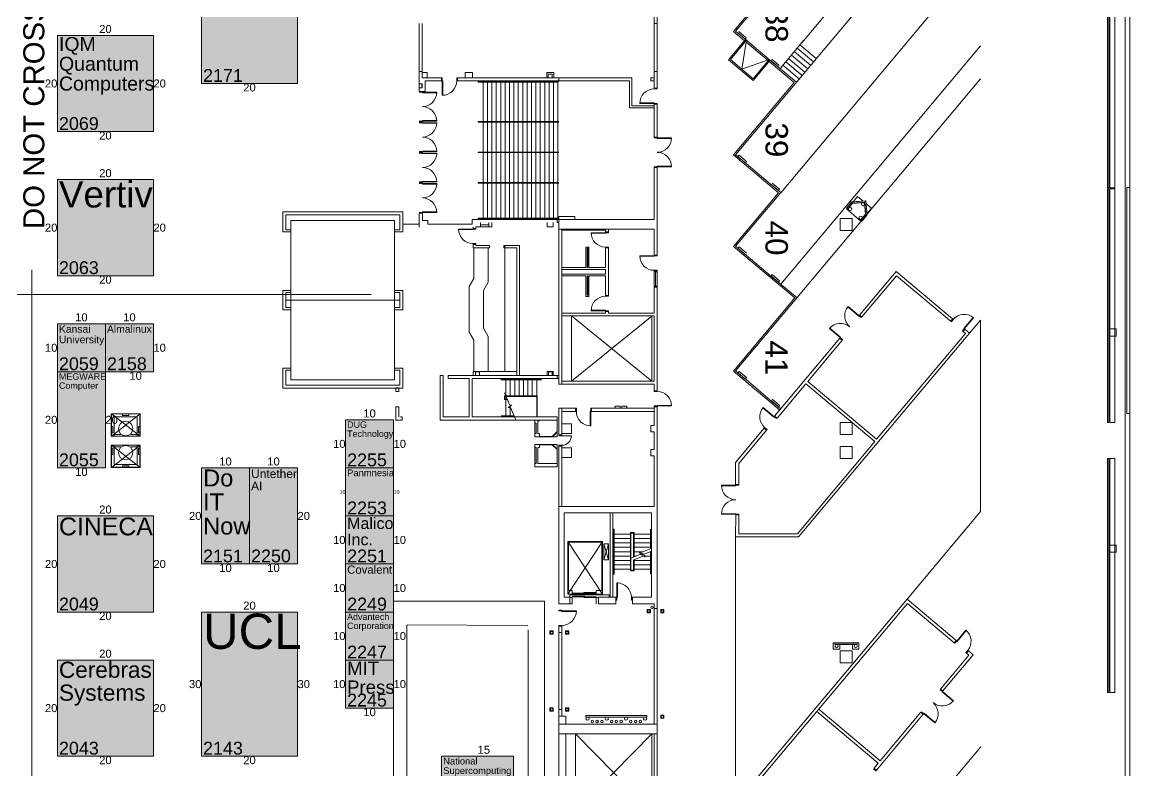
# Model space of a CAD drawing. Header units: inches. Extents: x 938 to 12482, y -17198 to -3672.
# Drawn here: x 9701 to 12469, y -13021 to -11151 of the extents above; entities that cross this region are included whole.
import ezdxf
from ezdxf.enums import TextEntityAlignment as Align

# ---------------------------------------------------------------- set-up
doc = ezdxf.new("R2010")
doc.units = ezdxf.units.IN
doc.header["$MEASUREMENT"] = 0
for name, color, linetype, true_color in [('Aisle do not cross', 7, 'Continuous', 0xffffff), ('Areas', 7, 'Continuous', 0xffffff), ('BOOTH_DIMENSION', 7, 'Continuous', 0x000000), ('BOOTH_NUMBER', 7, 'Continuous', 0x000000), ('BOOTHLAYER', 7, 'Continuous', 0x000000), ('Building', 7, 'Continuous', 0xffffff), ('Columns', 7, 'Continuous', 0xffffff), ('COMPANY_NAME', 7, 'Continuous', 0x000000), ('DRAWINGLAYER', 7, 'Continuous', 0xffffff), ('HIGHLIGHT_SCHEME', 7, 'Continuous', 0x000000)]:
    doc.layers.add(name, color=color, linetype=linetype, true_color=true_color)
doc.styles.add('Arial', font='Arial.ttf')

msp = doc.modelspace()

# ---------------------------------------------------------------- hatches: boundary and pattern name
at = {"layer": 'HIGHLIGHT_SCHEME', "true_color": 0x48beb7, "transparency": 33554687}
for points in [[(10149.1, -10824.5), (10389.1, -10824.5), (10389.1, -11304.5), (10149.1, -11304.5)], [(9789.1, -11184.5), (10029.1, -11184.5), (10029.1, -11424.5), (9789.1, -11424.5)], [(9789.1, -11544.5), (10029.1, -11544.5), (10029.1, -11784.5), (9789.1, -11784.5)], [(9789.1, -11904.5), (9909.1, -11904.5), (9909.1, -12024.5), (9789.1, -12024.5)], [(9909.1, -11904.5), (10029.1, -11904.5), (10029.1, -12024.5), (9909.1, -12024.5)], [(9789.1, -12024.5), (9909.1, -12024.5), (9909.1, -12264.5), (9789.1, -12264.5)], [(10509.1, -12144.5), (10629.1, -12144.5), (10629.1, -12264.5), (10509.1, -12264.5)], [(10149.1, -12264.5), (10269.1, -12264.5), (10269.1, -12504.5), (10149.1, -12504.5)], [(10269.1, -12264.5), (10389.1, -12264.5), (10389.1, -12504.5), (10269.1, -12504.5)], [(10509.1, -12264.5), (10629.1, -12264.5), (10629.1, -12384.5), (10509.1, -12384.5)], [(9789.1, -12384.5), (10029.1, -12384.5), (10029.1, -12624.5), (9789.1, -12624.5)], [(10509.1, -12384.5), (10629.1, -12384.5), (10629.1, -12504.5), (10509.1, -12504.5)], [(10509.1, -12504.5), (10629.1, -12504.5), (10629.1, -12624.5), (10509.1, -12624.5)], [(10149.1, -12624.5), (10389.1, -12624.5), (10389.1, -12984.5), (10149.1, -12984.5)], [(10509.1, -12624.5), (10629.1, -12624.5), (10629.1, -12744.5), (10509.1, -12744.5)], [(9789.1, -12744.5), (10029.1, -12744.5), (10029.1, -12984.5), (9789.1, -12984.5)], [(10509.1, -12744.5), (10629.1, -12744.5), (10629.1, -12864.5), (10509.1, -12864.5)], [(10749.1, -12984.5), (10929.1, -12984.5), (10929.1, -13164.5), (10749.1, -13164.5)]]:
    msp.add_hatch(color=123, dxfattribs=at).paths.add_polyline_path(points, flags=0)

# ---------------------------------------------------------------- linework, layer by layer
at = {"layer": 'Aisle do not cross', "color": 1, "lineweight": 5, "transparency": 33554687}
for points in [[(9725.7, -14362.3), (9725.7, -11770.3)], [(8584.2, -11831.9), (10573.2, -11831.9)]]:
    msp.add_lwpolyline(points, dxfattribs=at).dxf.unprotected_set("ltscale", 0)
at = {"layer": 'Areas', "color": 30, "lineweight": 5, "transparency": 33554687}
msp.add_lwpolyline([(10629.1, -15084.5), (11005.9, -15084.5), (11005.9, -12597.7), (10629.1, -12597.7), (10629.1, -15084.5)], dxfattribs=at).dxf.unprotected_set("ltscale", 0)
at = {"layer": 'BOOTHLAYER', "color": 7, "lineweight": 5}
for points in [[(10149.1, -10824.5), (10389.1, -10824.5), (10389.1, -11304.5), (10149.1, -11304.5)], [(9789.1, -11184.5), (10029.1, -11184.5), (10029.1, -11424.5), (9789.1, -11424.5)], [(9789.1, -11544.5), (10029.1, -11544.5), (10029.1, -11784.5), (9789.1, -11784.5)], [(9789.1, -11904.5), (9909.1, -11904.5), (9909.1, -12024.5), (9789.1, -12024.5)], [(9909.1, -11904.5), (10029.1, -11904.5), (10029.1, -12024.5), (9909.1, -12024.5)], [(9789.1, -12024.5), (9909.1, -12024.5), (9909.1, -12264.5), (9789.1, -12264.5)], [(10509.1, -12144.5), (10629.1, -12144.5), (10629.1, -12264.5), (10509.1, -12264.5)], [(10149.1, -12264.5), (10269.1, -12264.5), (10269.1, -12504.5), (10149.1, -12504.5)], [(10269.1, -12264.5), (10389.1, -12264.5), (10389.1, -12504.5), (10269.1, -12504.5)], [(10509.1, -12264.5), (10629.1, -12264.5), (10629.1, -12384.5), (10509.1, -12384.5)], [(9789.1, -12384.5), (10029.1, -12384.5), (10029.1, -12624.5), (9789.1, -12624.5)], [(10509.1, -12384.5), (10629.1, -12384.5), (10629.1, -12504.5), (10509.1, -12504.5)], [(10509.1, -12504.5), (10629.1, -12504.5), (10629.1, -12624.5), (10509.1, -12624.5)], [(10149.1, -12624.5), (10389.1, -12624.5), (10389.1, -12984.5), (10149.1, -12984.5)], [(10509.1, -12624.5), (10629.1, -12624.5), (10629.1, -12744.5), (10509.1, -12744.5)], [(9789.1, -12744.5), (10029.1, -12744.5), (10029.1, -12984.5), (9789.1, -12984.5)], [(10509.1, -12744.5), (10629.1, -12744.5), (10629.1, -12864.5), (10509.1, -12864.5)], [(10749.1, -12984.5), (10929.1, -12984.5), (10929.1, -13164.5), (10749.1, -13164.5)]]:
    msp.add_lwpolyline(points, close=True, dxfattribs=at)
at = {"layer": 'Building', "color": 18, "lineweight": 5, "true_color": 0x000000, "transparency": 33554687}
for points in [[(12436.6, -5596.6), (12468.8, -5841.6), (12468.8, -16336.4), (12414.8, -16607.8)], [(12456.8, -6976.4), (12456.8, -16324)], [(11287.8, -9853.9), (11287.8, -11154.8)], [(11649.1, -11202.9), (12095.7, -10670.6)], [(11689.7, -11237.3), (12095.8, -10753.3)], [(11596.4, -11577.2), (12096.6, -10981.1)], [(11570.4, -11017.7), (11570.4, -11017.7), (11567.8, -11020.8), (11590.8, -11040.1), (11478.2, -11174.3), (11506.2, -11197.9)], [(11570.4, -11017.7), (11596.4, -11039.6), (11483.8, -11173.8), (11511.1, -11196.7)], [(12413.2, -11565.4), (12413.2, -11027.4), (12416.7, -11027.4), (12416.7, -11565.4), (12413.2, -11565.4)], [(12419.2, -11565.4), (12419.2, -11027.4), (12431.2, -11027.4), (12431.2, -11565.4), (12419.2, -11565.4)], [(11280.2, -11138.1), (11280.2, -11154.8)], [(10693.2, -11154.8), (10693.2, -11274.8), (10693.2, -11315.3), (10699.7, -11315.3), (10699.7, -11305.8)], [(10748.8, -11290.4), (10748.8, -11298.1), (10751.9, -11298.1), (10751.9, -11333.9), (10750.8, -11333.9), (10750.8, -11290.4), (10700.8, -11290.4), (10700.8, -11274.8), (10700.8, -11154.8)], [(11280.2, -11154.3), (11280.2, -11274.8), (11287.8, -11274.8)], [(11280.2, -11154.8), (11287.8, -11154.8), (11287.8, -11274.8), (11287.8, -11316.1)], [(11491.8, -11174.6), (11510.2, -11190.1), (11507.3, -11193.5), (11488.9, -11178.1)], [(11570.1, -11246.2), (11527.7, -11296.8), (11466.4, -11245.4), (11508.8, -11194.8)], [(11470.6, -11245), (11527.3, -11292.6), (11567.8, -11244.3), (11499, -11268.8), (11511.1, -11196.7), (11470.6, -11245)], [(11565.2, -11247.4), (11504.7, -11196.6)], [(11507.3, -11193.5), (11567.8, -11244.3)], [(11654.3, -11196.7), (11595.1, -11267.2)], [(11644.5, -11208.2), (11685.2, -11242.3)], [(11596.4, -11805.9), (12095.8, -11210.7)], [(11623.3, -11233.4), (11664, -11267.6)], [(11630.4, -11225), (11671.1, -11259.1)], [(11637.5, -11216.6), (11678.1, -11250.7)], [(11567.5, -11249.3), (11630.1, -11301.8), (11478.2, -11482.8), (11590.8, -11577.3), (11478.2, -11711.5), (11631.4, -11840.1), (11478.2, -12022.8), (11593.8, -12119.9)], [(11689.7, -11236.9), (11483.8, -11482.3), (11509.8, -11504.2)], [(11567.8, -11244.3), (11635.7, -11301.3)], [(11590, -11262.9), (11571.6, -11247.5)], [(11574.5, -11244.1), (11592.9, -11259.5)], [(11602.1, -11258.7), (11642.8, -11292.9)], [(11609.2, -11250.3), (11649.9, -11284.4)], [(11616.2, -11241.9), (11656.9, -11276)], [(10693.2, -11274.8), (10700.8, -11274.8)], [(10788.8, -11290.4), (10788.8, -11298.1), (10786.8, -11298.1), (10786.8, -11290.4), (11224.2, -11290.4)], [(11041.8, -11298.1), (11041.8, -11290.4), (11037.8, -11290.4)], [(11280.2, -11360.1), (11224.2, -11360.1), (11224.2, -11290.4)], [(11280.2, -11298.1), (11272.2, -11298.1), (11272.2, -11290.4), (11280.2, -11290.4)], [(11280.2, -11274.8), (11280.2, -11316.1)], [(10693.2, -11324.4), (10693.2, -11315.3), (10700.8, -11315.3), (10700.8, -11305.8), (10693.2, -11305.8)], [(10748.8, -11298.1), (10708.4, -11298.1), (10708.4, -11324.4), (10701.1, -11324.4)], [(11280.2, -11365.3), (11218.9, -11365.3), (11218.9, -11298.1), (10788.8, -11298.1)], [(11041.8, -11299.6), (10840.8, -11299.6), (10840.8, -11301.1), (11039.8, -11301.1)], [(10852.8, -11298.1), (10852.8, -11644.1)], [(10863.8, -11298.1), (10863.8, -11644.1)], [(10874.8, -11298.1), (10874.8, -11644.1)], [(10885.8, -11298.1), (10885.8, -11644.1)], [(10896.8, -11298.1), (10896.8, -11644.1)], [(10907.8, -11298.1), (10907.8, -11644.1)], [(10918.8, -11298.1), (10918.8, -11644.1)], [(10929.8, -11298.1), (10929.8, -11644.1)], [(10940.8, -11298.1), (10940.8, -11644.1)], [(10951.8, -11298.1), (10951.8, -11644.1)], [(10962.8, -11298.1), (10962.8, -11644.1)], [(10973.8, -11298.1), (10973.8, -11644.1)], [(10984.8, -11298.1), (10984.8, -11644.1)], [(10995.8, -11298.1), (10995.8, -11644.1)], [(11006.8, -11298.1), (11006.8, -11644.1)], [(11017.8, -11298.1), (11017.8, -11644.1)], [(11028.8, -11298.1), (11028.8, -11644.1)], [(11039.8, -11298.1), (11039.8, -11644.1)], [(11280.2, -11316.1), (11287.8, -11316.1), (11287.8, -11318.1), (11280.2, -11318.1), (11280.2, -11316.1)], [(11637.1, -11840), (12095.8, -11293.3)], [(10701.1, -11326.4), (10736.9, -11326.4), (10736.9, -11327.6), (10701.1, -11327.6), (10701.1, -11324.4), (10693.2, -11324.4)], [(10693.2, -11326.4), (10701.1, -11326.4)], [(11244.3, -11352.9), (11244.3, -11354.1), (11287.8, -11354.1), (11287.8, -11356.1), (11280.2, -11356.1), (11280.2, -11352.9), (11244.3, -11352.9)], [(11280.2, -11440.4), (11280.2, -11356.1)], [(11287.8, -11356.1), (11287.8, -11440.4)], [(10693.2, -11402.4), (10736.9, -11402.4), (10736.9, -11403.6), (10701.1, -11403.6), (10701.1, -11397.3), (10736.9, -11397.3), (10736.9, -11398.4), (10693.2, -11398.4)], [(10701.1, -11400.4), (10693.2, -11400.4)], [(11041.8, -11399.7), (10840.8, -11399.7), (10840.8, -11401.2), (11041.8, -11401.2)], [(11287.8, -11438.4), (11280.2, -11438.4), (11280.2, -11440.4), (11323.7, -11440.4), (11323.7, -11441.6), (11287.8, -11441.6), (11287.8, -11438.4)], [(10701.1, -11474.4), (10693.2, -11474.4)], [(10701.1, -11476.4), (10693.2, -11476.4)], [(10693.2, -11478.4), (10701.1, -11478.4)], [(10701.1, -11474.4), (10736.9, -11474.4), (10736.9, -11473.3), (10701.1, -11473.3), (10701.1, -11479.6), (10736.9, -11479.6), (10736.9, -11478.4), (10701.1, -11478.4)], [(10840.8, -11477.1), (10840.8, -11475.7), (11041.8, -11475.7)], [(10840.8, -11477.2), (11041.8, -11477.2)], [(11510.8, -11499.1), (11507.9, -11502.6), (11489.5, -11487.2), (11492.4, -11483.7), (11510.8, -11499.1)], [(11280.2, -11512.4), (11280.2, -11644.4), (11041.8, -11644.4)], [(11287.8, -11514.4), (11287.8, -11512.4), (11280.2, -11512.4), (11280.2, -11514.4), (11287.8, -11514.4)], [(11287.8, -11511.3), (11323.7, -11511.3), (11323.7, -11512.4), (11287.8, -11512.4), (11287.8, -11511.3)], [(11287.8, -11733.1), (11287.8, -11668.4), (11287.8, -11668.4), (11287.8, -11644.4), (11287.8, -11512.4)], [(11509.8, -11504.2), (11570.4, -11555)], [(10693.2, -11554.4), (10736.9, -11554.4), (10736.9, -11555.6), (10701.1, -11555.6), (10701.1, -11549.3), (10736.9, -11549.3), (10736.9, -11550.4), (10693.2, -11550.4)], [(10701.1, -11552.4), (10693.2, -11552.4)], [(11041.8, -11551.7), (10840.8, -11551.7), (10840.8, -11553.2), (11041.8, -11553.2)], [(11570.4, -11555), (11596.4, -11576.8)], [(11575.2, -11553.1), (11593.5, -11568.6), (11590.7, -11572), (11572.3, -11556.6)], [(12416.7, -11917.4), (12434.8, -11917.4), (12434.8, -11935.4), (12416.7, -11935.4), (12416.7, -12124.4), (12416.7, -12151.4), (12413.2, -12151.4), (12413.2, -12124.4), (12413.2, -11935.4), (12413.2, -11567.4), (12416.7, -11567.4), (12416.7, -11935.4)], [(12419.2, -11935.4), (12419.2, -12124.4), (12419.2, -12151.4), (12431.2, -12151.4), (12431.2, -12124.4), (12431.2, -11935.4), (12431.2, -11567.4), (12419.2, -11567.4), (12419.2, -11935.4)], [(12468.8, -12128.4), (12461.2, -12128.4), (12461.2, -11564.4), (12468.8, -11564.4)], [(11509.9, -11733), (11483.8, -11711), (11596.4, -11576.8)], [(11777.1, -11600), (11788.5, -11586.5), (11802, -11597.9)], [(11764.3, -11618.4), (11761.2, -11615.8), (11774.3, -11600.3), (11776.3, -11604.1), (11805.9, -11601.5)], [(11798, -11646.7), (11796.7, -11648.2), (11761.5, -11618.7), (11762.8, -11617.1)], [(11761.6, -11616.2), (11774.5, -11600.8), (11809, -11597.7), (11812.1, -11632.3), (11799.1, -11647.7)], [(11763.9, -11618.1), (11776, -11603.6), (11806.3, -11601), (11809, -11631.3), (11796.8, -11645.7)], [(11809.5, -11597.2), (11774.3, -11600.3)], [(11808.5, -11631.1), (11812.6, -11632.4), (11809.5, -11597.2), (11805.9, -11601.5), (11808.5, -11631.1)], [(11812.3, -11629.6), (11823.7, -11616.1), (11810.2, -11604.7)], [(10352.1, -11674.9), (10372.6, -11674.9), (10372.6, -11646.3), (10631.6, -11646.3), (10631.6, -11674.9), (10652.1, -11674.9), (10652.1, -11625.3), (10352.1, -11625.3), (10352.1, -11674.9)], [(10372.6, -11669.7), (10359.7, -11669.7), (10359.7, -11632.9), (10644.4, -11632.9), (10644.4, -11669.7), (10631.6, -11669.7)], [(10701.1, -11626.4), (10693.2, -11626.4)], [(10693.2, -11628.4), (10693.2, -11663.4)], [(11037.8, -11652.1), (11037.8, -11644.1), (10825.2, -11644.1), (10825.2, -11655.8), (10714.4, -11655.8), (10714.4, -11646.4), (10701.3, -11646.4), (10701.3, -11628.4), (10693.2, -11628.4)], [(10701.1, -11628.4), (10701.1, -11625.3), (10736.9, -11625.3), (10736.9, -11626.4), (10701.1, -11626.4)], [(11041.8, -11642.6), (10840.8, -11642.6), (10840.8, -11641.1), (11041.8, -11641.1)], [(11037.8, -11651.7), (11041.8, -11651.7), (11041.8, -11644.1), (11037.8, -11644.1)], [(11041.8, -11668.4), (11041.8, -11636.5), (11081.8, -11636.4), (11081.8, -11644.3)], [(11041.8, -11644.4), (11041.8, -12055.7), (11280.2, -12055.7), (11280.2, -12073.7), (11287.8, -12073.7), (11287.8, -12071.7), (11280.2, -12071.7)], [(11796.5, -11645.4), (11808.5, -11631.1)], [(11796.5, -11645.4), (11799.5, -11648), (11812.6, -11632.4)], [(10372.6, -11820.1), (10372.6, -11676.1)], [(10631.6, -11676.1), (10631.6, -11820.1)], [(10693.2, -11655.8), (10652.1, -11655.8)], [(10827.6, -11663.4), (10827.6, -11669.6), (10791.7, -11669.6), (10791.7, -11668.4), (10834.8, -11668.4), (10834.8, -11662.4), (10874.6, -11662.4), (10874.6, -11652.1)], [(10827.6, -11666.4), (10834.8, -11666.4)], [(10846.3, -11662.4), (10846.3, -11652.1)], [(10867.3, -11657.8), (10846.3, -11657.8)], [(10867.3, -11662.4), (10867.3, -11652.1)], [(11041.8, -12055.7), (11041.8, -11668.4), (11280.2, -11668.4)], [(11049.4, -11668.4), (11049.4, -12055.7)], [(11049.4, -11671.1), (11158.6, -11671.1)], [(11165.8, -11668.4), (11165.8, -11677.1), (11122.7, -11677.1), (11122.7, -11678.2), (11158.6, -11678.2), (11158.6, -11668.4)], [(11158.6, -11675.1), (11165.8, -11675.1)], [(11280.2, -11733.1), (11287.8, -11733.1), (11287.8, -11735.1), (11244.3, -11735.1), (11244.3, -11736.2), (11280.2, -11736.2), (11280.2, -11668.4)], [(10827.6, -11704.4), (10834.8, -11704.4), (10834.8, -11709.3), (10868.8, -11709.3), (10868.8, -11714.6), (10827.6, -11714.6), (10827.6, -11704.4)], [(10827.6, -11706.4), (10834.8, -11706.4)], [(10829.6, -11714.6), (10829.6, -11791.3), (10817.7, -11811.8), (10817.7, -11925.4), (10829.6, -11945.9), (10829.6, -12023.8)], [(10865.6, -12023.8), (10865.6, -11936.3), (10853.7, -11915.8), (10853.7, -11821.5), (10865.6, -11801), (10865.6, -11714.6)], [(10944.1, -12033.8), (10944.1, -11709.3), (10904.8, -11709.3), (10904.8, -11714.6), (10936.8, -11714.6), (10936.8, -12033.8)], [(10906.8, -11709.3), (10906.8, -12023.8)], [(11049.4, -11764.1), (11109.4, -11764.1), (11109.4, -11713.1), (11117.4, -11713.1), (11117.4, -11764.1), (11158.6, -11764.1), (11158.6, -11715.1)], [(11114.3, -11716.2), (11112.6, -11716.2), (11112.6, -11764.1), (11114.3, -11764.1), (11114.3, -11716.2)], [(11165.8, -11715.1), (11158.6, -11715.1), (11158.6, -11713.1), (11165.8, -11713.1), (11165.8, -11835.9), (11158.6, -11835.9), (11158.6, -11833.9), (11165.8, -11833.9)], [(11508, -11731.3), (11489.6, -11715.9), (11492.5, -11712.5), (11510.9, -11727.9)], [(11509.9, -11733), (11570.4, -11783.7)], [(11049.4, -11780.7), (11158.6, -11780.7), (11158.6, -11768.7), (11049.4, -11768.7)], [(11049.4, -11877.9), (11158.6, -11877.9), (11158.6, -11870.8), (11122.7, -11870.8), (11122.7, -11871.9), (11165.8, -11871.9), (11165.8, -11877.9), (11280.2, -11877.9), (11280.2, -11773.1)], [(11049.4, -11785.3), (11109.4, -11785.3), (11109.4, -11836.3), (11117.4, -11836.3), (11117.4, -11785.3), (11158.6, -11785.3), (11158.6, -11833.9)], [(11114.3, -11833.2), (11112.6, -11833.2), (11112.6, -11785.3), (11114.3, -11785.3), (11114.3, -11833.2)], [(11283.5, -11813.1), (11287.8, -11813.1), (11287.8, -11771.1), (11280.2, -11771.1), (11280.2, -11773.1), (11287.8, -11773.1)], [(11280.2, -11775.1), (11287.8, -11775.1)], [(11284, -11775.1), (11284, -11811)], [(11570.4, -11783.7), (11637.3, -11839.8)], [(11593.6, -11797.3), (11590.7, -11800.8), (11572.4, -11785.3), (11575.3, -11781.9), (11593.6, -11797.3)], [(11799.1, -11887.7), (11793.2, -11882.8), (11884.7, -11773.7), (12025.9, -11892.7), (12021.2, -11898.2)], [(11799.1, -11887.7), (11885.7, -11784.5), (12022.8, -11899.5)], [(11287.8, -11811.1), (11280.2, -11811.1)], [(11280.2, -11813.1), (11287.8, -11813.1)], [(11287.8, -12071.7), (11287.8, -11813.1)], [(10352.1, -11821.2), (10352.1, -11869.4), (10372.6, -11869.4), (10372.6, -11821.2), (10352.1, -11821.2)], [(10372.6, -11864.2), (10359.7, -11864.2), (10359.7, -11826.4), (10372.6, -11826.4)], [(10644.4, -11845.3), (10359.7, -11845.3)], [(10652.1, -11821.2), (10631.6, -11821.2), (10631.6, -11869.4), (10652.1, -11869.4), (10652.1, -11821.2)], [(10631.6, -11826.4), (10644.4, -11826.4), (10644.4, -11864.2), (10631.6, -11864.2)], [(11509.8, -12044.2), (11483.8, -12022.3), (11637.1, -11839.6)], [(10372.6, -12014.6), (10372.6, -11870.6)], [(10631.6, -11870.6), (10631.6, -12014.6)], [(11791.5, -11885.4), (11764, -11862.4), (11764.8, -11861.5), (11792.2, -11884.6), (11791.5, -11885.4)], [(11280.2, -12048.1), (11280.2, -11885.2), (11049.4, -11885.2)], [(11274.2, -11885.6), (11073.4, -12048.1), (11073.4, -11885.2), (11274.2, -12048.1), (11274.2, -11885.2)], [(11158.6, -11873.9), (11165.8, -11873.9)], [(12095.8, -11895.4), (12095.8, -12373.3), (11912, -12592.4), (11483.8, -13102.7), (11643.4, -13236.6), (11633.1, -13248.9)], [(11791.5, -11885.4), (11793.5, -11883), (11792.2, -11884.6), (11797.8, -11889.2), (11799.1, -11887.7), (11797.8, -11889.2)], [(11793.5, -11883), (11799.1, -11887.7)], [(12021.2, -11898.2), (12025.9, -11892.7)], [(12025.9, -11892.7), (12021.2, -11898.2)], [(12027.4, -11894), (12025.9, -11892.7), (12027.4, -11894), (12022.8, -11899.5), (12021.2, -11898.2)], [(12056.3, -11918.7), (12051.9, -11923.9), (12056.5, -11918.4), (12068.5, -11927.9), (12095.8, -11895.4)], [(12054.1, -11916.4), (12077.2, -11888.9), (12078.1, -11889.6), (12055, -11917.1), (12054.1, -11916.4)], [(12068.5, -11927.9), (11641.3, -12437.1), (11483.8, -12437.1)], [(11746.7, -11938.9), (11719.2, -11915.8), (11718.5, -11916.7), (11745.9, -11939.7), (11746.7, -11938.9)], [(12055, -11917.1), (12050.3, -11922.7), (12051.9, -11924), (12056.5, -11918.4), (12054.1, -11916.4)], [(12050.4, -11922.7), (12057.8, -11928.9), (12051.6, -11923.7)], [(11484.2, -12382), (11491.4, -12382), (11491.4, -12429.5), (11638.8, -12429.5), (11831.3, -12198.9), (11659.1, -12054.3), (11587.2, -12140), (11581.3, -12135.1), (11744.3, -11940.9)], [(12057.8, -11928.9), (11836.2, -12193), (11664, -12048.5), (11750.1, -11945.9)], [(11750.2, -11945.9), (11744.4, -11941)], [(11744.7, -11941.3), (11745.9, -11939.7), (11751.5, -11944.4), (11750.2, -11945.9), (11744.7, -11941.3), (11745.9, -11939.7)], [(10372.6, -12044.3), (10372.6, -12015.7), (10352.1, -12015.7), (10352.1, -12065.3), (10652.1, -12065.3), (10652.1, -12015.7), (10631.6, -12015.7), (10631.6, -12044.3), (10372.6, -12044.3)], [(10631.6, -12020.9), (10644.4, -12020.9), (10644.4, -12057.7), (10359.7, -12057.7), (10359.7, -12020.9), (10372.6, -12020.9)], [(10745.8, -12145.1), (10745.7, -12144.9), (10745.7, -12033.8), (10753.3, -12033.8), (10753.3, -12137.4), (10817.8, -12137.4), (10817.8, -12041.4), (10765.3, -12041.4), (10765.3, -12033.8), (11041.8, -12033.8)], [(10827.6, -12033.8), (10827.6, -12023.8), (10936.8, -12023.8)], [(11037.8, -12033.8), (11037.8, -12041.4)], [(11510.8, -12039.1), (11507.9, -12042.6), (11489.5, -12027.2), (11492.4, -12023.7), (11510.8, -12039.1)], [(10634.6, -12073.7), (10642.2, -12073.7), (10642.2, -12064.9), (10634.6, -12064.9), (10634.6, -12073.7)], [(11041.8, -12041.4), (10825.4, -12041.4), (10825.4, -12137.4), (11037.8, -12137.4)], [(10897.8, -12041.4), (10897.8, -12044.7), (10998.8, -12044.7)], [(10998.8, -12042.9), (10898.5, -12042.9), (10898.5, -12041.4)], [(10909.8, -12086.4), (10909.8, -12041.4)], [(10920.8, -12086.4), (10920.8, -12041.4)], [(10931.8, -12086.4), (10931.8, -12041.4)], [(10942.8, -12086.4), (10942.8, -12041.4)], [(10953.8, -12086.4), (10953.8, -12041.4)], [(10964.8, -12041.4), (10964.8, -12086.4)], [(10975.8, -12041.4), (10975.8, -12086.4)], [(10986.8, -12041.4), (10986.8, -12137.4)], [(11280.2, -12048.1), (11049.4, -12048.1)], [(11509.8, -12044.2), (11570.4, -12095)], [(10913.4, -12093.9), (10906.3, -12093.9), (10906.3, -12084.9), (10988.3, -12084.9), (10988.3, -12137.4)], [(10919.3, -12107.9), (10906.5, -12077.4)], [(10912.8, -12092.4), (10907.8, -12092.4), (10907.8, -12086.4), (10986.8, -12086.4)], [(10909.8, -12137.4), (10909.8, -12092.4)], [(11575.2, -12093.1), (11593.5, -12108.6), (11590.7, -12112), (11572.3, -12096.6)], [(10643.2, -12137.4), (10642.2, -12137.4), (10642.2, -12112.4), (10634.6, -12112.4), (10634.6, -12145.1), (10650.2, -12145.1), (10650.2, -12137.4), (10646.7, -12137.4)], [(10934.7, -12144.6), (10921.7, -12113.7), (10915.7, -12113.8), (10925, -12107.8), (10919.3, -12107.9)], [(10920.8, -12137.4), (10920.8, -12111.4)], [(11069.3, -12587.9), (11075.3, -12587.9), (11075.3, -12603.8), (11041.8, -12603.8), (11041.8, -12360.8), (11280.2, -12360.8), (11280.2, -12234.4), (11271.8, -12234.4), (11271.8, -12218.4), (11280.2, -12218.4), (11280.2, -12174.4), (11271.8, -12174.4), (11271.8, -12158.4), (11280.2, -12158.4), (11280.2, -12109.7), (11323.7, -12109.7), (11323.7, -12108.6), (11287.8, -12108.6), (11287.8, -12111.7), (11287.8, -12360.8)], [(11085.8, -12115.7), (11041.8, -12115.7)], [(11041.8, -12115.7), (11041.8, -12184.1)], [(11049.4, -12184.8), (11049.4, -12115.7)], [(11083.8, -12115.7), (11083.8, -12124.1)], [(11085.8, -12124.1), (11085.8, -12115.7)], [(11280.2, -12123.7), (11120.7, -12123.7), (11120.7, -12159.5), (11121.8, -12159.5), (11121.8, -12115.7), (11280.2, -12115.7)], [(11123.8, -12115.7), (11123.8, -12123.7)], [(11195.1, -12115.7), (11195.1, -12110.1), (11183.1, -12110.1), (11183.1, -12115.7)], [(11211.6, -12115.7), (11211.6, -12110.1), (11199.6, -12110.1), (11199.6, -12115.7)], [(11280.2, -12111.7), (11287.8, -12111.7)], [(11579.3, -12137.5), (11551.9, -12114.5), (11552.6, -12113.6), (11580.1, -12136.7), (11579.3, -12137.5)], [(11570.4, -12095), (11596.4, -12116.8)], [(11037.8, -12137.4), (11037.8, -12145.1), (10745.7, -12145.1)], [(10897.8, -12134.4), (10930.4, -12134.4)], [(10898.5, -12135.9), (10931.1, -12135.9)], [(11049.4, -12124.1), (11085.8, -12124.1)], [(11585.6, -12141.3), (11586.9, -12139.8), (11585.6, -12141.3), (11580.1, -12136.7), (11581.3, -12135.1), (11580.1, -12136.7)], [(11581.3, -12135.1), (11586.9, -12139.8)], [(11287.8, -12174.4), (11287.8, -12174.4), (11287.8, -12158.4), (11287.8, -12158.4)], [(11555.5, -12165.6), (11561.3, -12170.5), (11491.4, -12253.8), (11491.4, -12306), (11483.8, -12306), (11483.8, -12251), (11555.5, -12165.6)], [(11561.2, -12170.4), (11561.2, -12170.4), (11555.6, -12165.8), (11556.9, -12164.2)], [(11561.2, -12170.4), (11562.5, -12168.9), (11556.9, -12164.2), (11555.6, -12165.8)], [(11049.4, -12182.1), (11041.8, -12182.1)], [(11041.8, -12184.1), (11073.3, -12184.1)], [(11073.3, -12184.8), (11049.4, -12184.8)], [(11073.3, -12184.1), (11073.3, -12184.8)], [(11041.8, -12210.4), (11049.4, -12210.4), (11049.4, -12360.8), (11041.8, -12360.8), (11041.8, -12208.1), (11049.4, -12208.1), (11049.4, -12210.4)], [(11287.8, -12234.4), (11287.8, -12234.4), (11287.8, -12218.4), (11287.8, -12218.4)], [(12416.7, -12475.4), (12416.7, -12241.4), (12413.2, -12241.4), (12413.2, -12475.4), (12413.2, -12825.4), (12416.7, -12825.4), (12416.7, -12475.4), (12434.8, -12475.4), (12434.8, -12457.4), (12416.7, -12457.4)], [(12419.2, -12241.4), (12419.2, -12475.4), (12419.2, -12825.4), (12431.2, -12825.4), (12431.2, -12475.4), (12431.2, -12241.4), (12419.2, -12241.4)], [(11484.2, -12309.2), (11448.3, -12309.2), (11448.3, -12308.1), (11484.2, -12308), (11484.2, -12309.2)], [(11484.2, -12306), (11491.4, -12306)], [(11491.4, -12308), (11491.4, -12306), (11491.4, -12308), (11484.2, -12308), (11484.2, -12306)], [(11287.8, -12360.8), (11287.9, -12615.8)], [(11069.3, -12603.8), (11069.3, -12587.8), (11055.8, -12587.8), (11055.8, -12376.8), (11273.8, -12376.8), (11273.8, -12587.8), (11223.3, -12587.8), (11223.3, -12595.1), (11225.8, -12595.1)], [(11170.1, -12376.8), (11170.1, -12587.8)], [(11177.3, -12376.8), (11177.3, -12587.8)], [(11484.2, -12378.9), (11448.3, -12379), (11448.3, -12380.1), (11484.2, -12380), (11484.2, -12378.9)], [(11567.8, -14618.4), (11478.2, -14543.2), (11483.8, -14536.4), (11631.4, -14360.5), (11478.2, -14231.9), (11590.8, -14097.7), (11478.2, -14003.2), (11631.4, -13820.5), (11478.2, -13691.9), (11590.8, -13557.7), (11483.8, -13467.9), (11483.8, -12437.1), (11484.5, -12382)], [(11484.2, -12382), (11484.2, -12380), (11491.4, -12380), (11491.4, -12382), (11484.2, -12382), (11484.2, -12380)], [(11177.3, -12417.8), (11180.3, -12417.8), (11180.3, -12529.8), (11177.3, -12529.8)], [(11177.3, -12418.5), (11178.8, -12418.5), (11178.8, -12529.1), (11177.3, -12529.1)], [(11230.3, -12486.9), (11230.3, -12426.3), (11220.8, -12426.3), (11220.8, -12521.3)], [(11270.8, -12466.6), (11270.8, -12417.8)], [(11272.3, -12466), (11272.3, -12418.5)], [(11064.3, -12448.1), (11151.3, -12580.1)], [(11064.3, -12580.1), (11151.3, -12448.1), (11064.3, -12448.1), (11064.3, -12580.1)], [(11135.3, -12580.1), (11135.3, -12571.1), (11149.3, -12571.1), (11149.3, -12450.1), (11066.3, -12450.1), (11066.3, -12571.1), (11075.3, -12571.1), (11075.3, -12580.1)], [(11151.3, -12580.1), (11151.3, -12448.1)], [(11165.8, -12453.8), (11154.8, -12493.8)], [(11154.8, -12453.8), (11154.8, -12493.8)], [(11165.8, -12453.8), (11154.8, -12453.8), (11165.8, -12493.8), (11165.8, -12453.8)], [(11220.8, -12429.8), (11177.3, -12429.8)], [(11177.3, -12440.8), (11222.3, -12440.8)], [(11177.3, -12451.8), (11222.3, -12451.8)], [(11228.8, -12487.5), (11228.8, -12427.8), (11222.3, -12427.8)], [(11222.3, -12427.8), (11222.3, -12519.8), (11228.8, -12519.8), (11228.8, -12494.5)], [(11222.3, -12519.8), (11222.3, -12429.8)], [(11228.8, -12429.8), (11273.3, -12429.8)], [(11228.8, -12440.8), (11273.3, -12440.8)], [(11228.8, -12451.8), (11273.3, -12451.8)], [(11177.3, -12462.8), (11222.3, -12462.8)], [(11177.3, -12473.8), (11222.3, -12473.8)], [(11220.1, -12490.6), (11244.7, -12480.8)], [(11228.8, -12462.8), (11273.3, -12462.8)], [(11228.8, -12473.8), (11252.4, -12473.8)], [(11273.1, -12465.7), (11248.1, -12475.7), (11242, -12474.2), (11251.1, -12482.2), (11244.9, -12480.8)], [(11273.3, -12472.7), (11255.4, -12479.8), (11249.2, -12478.3), (11258.3, -12486.3), (11252.2, -12484.9)], [(11270.8, -12529.8), (11270.8, -12473.6)], [(11272.3, -12529.8), (11272.3, -12473)], [(11154.8, -12493.8), (11165.8, -12493.8)], [(11177.3, -12484.8), (11222.3, -12484.8)], [(11177.3, -12495.8), (11222.3, -12495.8)], [(11177.3, -12506.8), (11222.3, -12506.8)], [(11228.1, -12494.7), (11252, -12484.9)], [(11228.8, -12484.8), (11234.9, -12484.8)], [(11228.8, -12495.8), (11273.3, -12495.8)], [(11228.8, -12506.8), (11273.3, -12506.8)], [(11230.3, -12521.3), (11230.3, -12493.8)], [(11257, -12484.8), (11273.3, -12484.8)], [(11177.3, -12517.8), (11222.3, -12517.8)], [(11220.8, -12521.3), (11230.3, -12521.3)], [(11228.7, -12517.8), (11273.8, -12517.8)], [(11184.8, -12595.1), (11187.3, -12595.1), (11187.3, -12552), (11188.4, -12552), (11188.4, -12587.8), (11141.3, -12587.8), (11141.3, -12603.8), (11184.8, -12603.8), (11184.8, -12587.8)], [(11064.3, -12580.1), (11151.3, -12580.1)], [(11069.3, -12587.9), (11069.3, -12581.4), (11167.8, -12581.4), (11167.8, -12587.9)], [(11075.3, -12577.1), (11135.3, -12577.1)], [(11075.3, -12578.6), (11105.8, -12578.6), (11105.8, -12577.1)], [(11105.8, -12586.4), (11105.8, -12584.9), (11075.3, -12584.9), (11075.3, -12586.4), (11135.3, -12586.4), (11135.3, -12603.8)], [(11104.8, -12577.1), (11104.8, -12575.6), (11135.3, -12575.6)], [(11104.8, -12586.4), (11104.8, -12587.9), (11141.3, -12587.9)], [(11184.8, -12587.8), (11184.8, -12595.1)], [(11225.8, -12587.8), (11225.8, -12595.1)], [(11225.8, -12587.8), (11225.8, -12603.8), (11280.2, -12603.8), (11280.2, -12615.8), (11287.8, -12615.8)], [(11924.2, -12602.7), (11912, -12592.4), (12034.8, -12695.5)], [(11049.8, -12619.8), (11041.8, -12619.8), (11041.8, -12621.8)], [(11049.8, -12619.8), (11049.8, -12621.8), (11041.8, -12621.8)], [(11262.8, -12626.3), (11262.8, -12618.3), (11270.8, -12618.3), (11270.8, -12626.3), (11262.8, -12626.3)], [(11280.2, -12615.8), (11280.2, -12904.4)], [(11287.9, -12615.8), (11287.8, -12904.4)], [(11296.8, -12626.3), (11296.8, -12618.3), (11304.8, -12618.3), (11304.8, -12626.3), (11296.8, -12626.3)], [(11658.6, -13218.5), (11648.3, -13230.8), (11494.6, -13101.8), (11912.9, -12603.2), (12029.9, -12701.4)], [(11912.9, -12603.2), (11919.3, -12608.6)], [(11085.7, -12622.9), (11085.7, -12621.8), (11049.8, -12621.8), (11049.8, -12622.9), (11085.7, -12622.9)], [(11019.8, -12679.8), (11019.8, -12671.8), (11027.8, -12671.8), (11027.8, -12679.8), (11019.8, -12679.8)], [(11041.8, -12657.8), (11049.8, -12657.8), (11049.8, -12659.8)], [(11041.8, -12657.8), (11041.8, -12675.8), (11049.8, -12675.8), (11049.8, -12659.8), (11041.8, -12659.8)], [(11041.8, -12659.8), (11049.8, -12659.8)], [(11041.8, -12675.8), (11041.8, -12867.8), (11049.8, -12867.8), (11049.8, -12675.8)], [(11058.8, -12679.8), (11058.8, -12671.8), (11066.8, -12671.8), (11066.8, -12679.8), (11058.8, -12679.8)], [(12037, -12697.8), (12060, -12670.3), (12059.2, -12669.6), (12036.1, -12697.1), (12037, -12697.8)], [(11743.8, -12705.5), (11743.8, -12717.4), (11727.8, -12717.4), (11727.8, -12701.4), (11731.8, -12701.4)], [(11731.8, -12705.5), (11731.8, -12701.5), (11787.8, -12701.5), (11787.8, -12705.5), (11731.8, -12705.5)], [(11787.8, -12702), (11731.8, -12702)], [(11775.8, -12705.5), (11775.8, -12717.4), (11791.8, -12717.4), (11791.8, -12701.4), (11787.8, -12701.4)], [(12029.9, -12701.3), (12034.8, -12695.5)], [(12031.5, -12702.6), (12029.9, -12701.3), (12034.6, -12695.8), (12036.1, -12697.1), (12031.5, -12702.6), (12029.9, -12701.3)], [(12060.5, -12727.1), (12066.7, -12732.2), (11995.7, -12816.8), (12001.6, -12821.7)], [(12065.4, -12721.2), (12077.4, -12731.3), (12001.6, -12821.7)], [(12059, -12725.8), (12060.6, -12727.1), (12059, -12725.8), (12063.7, -12720.2), (12065.2, -12721.5), (12063.7, -12720.2)], [(12060.6, -12727.1), (12065.5, -12721.2), (12060.6, -12727.1)], [(12065.2, -12721.5), (12060.6, -12727.1)], [(12000.3, -12823.2), (12001.6, -12821.7), (12000.3, -12823.2), (11994.7, -12818.6), (11996, -12817), (11994.7, -12818.6)], [(11996, -12817), (12001.6, -12821.7)], [(11999.6, -12824.1), (12027, -12847.1), (12027.8, -12846.3), (12000.3, -12823.2), (11999.6, -12824.1)], [(11041.8, -12928.4), (11287.8, -12928.4), (11287.8, -15082.4), (10801.8, -15082.4), (10801.8, -15667.4), (11041.8, -15667.4), (11041.8, -15082.4), (11041.8, -14841.4), (11055.2, -14841.4), (11055.2, -14793.4), (11041.8, -14793.4), (11041.8, -13650.4), (11055.3, -13650.4), (11055.3, -13602.4), (11041.8, -13602.4), (11041.8, -12867.8)], [(11019.8, -12871.8), (11019.8, -12863.8), (11027.8, -12863.8), (11027.8, -12871.8), (11019.8, -12871.8)], [(11041.8, -12867.8), (11041.8, -12884.4)], [(11049.8, -12867.8), (11049.8, -12884.4)], [(11058.8, -12871.8), (11058.8, -12863.8), (11066.8, -12863.8), (11066.8, -12871.8), (11058.8, -12871.8)], [(11952.7, -12879.9), (11946.9, -12875), (11845.1, -12996.3), (11691.3, -12867.3)], [(11062.8, -13129.7), (11062.8, -13160.4), (11041.8, -13160.4), (11041.8, -12884.4), (11059.8, -12884.4), (11059.8, -12904.4)], [(11261.8, -12886.9), (11109.8, -12886.9), (11109.8, -12882.9), (11261.8, -12882.9), (11261.8, -12886.9)], [(11296.8, -12881.9), (11296.8, -12889.9), (11304.8, -12889.9), (11304.8, -12881.9), (11296.8, -12881.9)], [(11686.4, -12873.1), (11840.2, -13002.2), (11829.6, -13014.7), (11835.5, -13019.6)], [(11952.7, -12879.9), (11835.5, -13019.6)], [(11954.7, -12877.5), (11952.7, -12879.9), (11947.2, -12875.2), (11948.4, -12873.7)], [(11952.7, -12879.9), (11954, -12878.4), (11948.4, -12873.7), (11947.2, -12875.2)], [(11954.7, -12877.5), (11982.2, -12900.6), (11981.5, -12901.4), (11954, -12878.4), (11954.7, -12877.5)], [(11041.8, -12904.4), (11287.8, -12904.4), (11287.8, -12928.4)], [(11059.8, -12928.4), (11059.8, -13160.4)], [(11083.8, -13122.4), (11083.8, -12928.4), (11274.2, -13122.4), (11274.2, -12928.4), (11083.8, -13122.4)], [(11274.2, -13129.7), (11274.2, -13259.9), (11268.2, -13259.9), (11268.2, -13419.9), (11280.2, -13419.9), (11280.2, -12928.4)], [(12096.6, -12961.1), (11904.9, -13189.5), (11909.5, -13193.4), (11601, -13561.1), (11596.4, -13557.2)], [(11834.2, -13021.1), (11835.5, -13019.6), (11834.2, -13021.1), (11828.6, -13016.5), (11829.9, -13014.9), (11828.6, -13016.5)], [(11829.9, -13014.9), (11835.5, -13019.6)]]:
    msp.add_lwpolyline(points, dxfattribs=at).dxf.unprotected_set("ltscale", 0)
for centre, radius in [((11769.9, -11617.9), 4), ((11802.2, -11605.9), 4), ((11796, -11639.8), 4), ((11266.8, -12622.3), 3), ((11274.9, -12612.8), 3), ((11300.8, -12622.3), 3), ((11023.8, -12675.8), 3), ((11062.8, -12675.8), 3), ((11735.8, -12709.4), 4), ((11783.8, -12709.4), 4), ((11023.8, -12867.8), 3), ((11062.8, -12867.8), 3), ((11113.8, -12890.9), 4), ((11125.8, -12897.9), 3), ((11137.8, -12897.9), 3), ((11149.8, -12897.9), 3), ((11161.8, -12890.9), 4), ((11173.8, -12897.9), 3), ((11185.8, -12897.9), 3), ((11197.8, -12897.9), 3), ((11209.8, -12890.9), 4), ((11221.8, -12897.9), 3), ((11233.8, -12897.9), 3), ((11245.8, -12897.9), 3), ((11257.8, -12890.9), 4), ((11300.8, -12885.9), 3)]:
    msp.add_circle(centre, radius, dxfattribs=at).dxf.unprotected_set("ltscale", 0)
for centre, radius, start, end in [((10750.8, -11298.1), 36, -90, 0), ((11280.2, -11354.1), 36, 90, -180), ((10701.1, -11326.4), 36, -90, 0), ((10701.1, -11398.4), 36, 0, 90), ((10701.1, -11402.4), 36, -90, 0), ((10701.1, -11474.4), 36, 0, 90), ((11287.7, -11440.5), 35.9, -89.8844, 0.1156), ((10701.1, -11478.4), 36, -90, 0), ((11287.7, -11512.4), 35.9, -0.1156, 89.8844), ((10701.1, -11550.4), 36, 0, 90), ((10701.1, -11554.4), 36, -90, 0), ((10701.1, -11626.4), 36, 0, 90), ((10827.6, -11668.4), 36, 180, -90), ((11158.6, -11677.1), 36, 180, -90), ((11280.2, -11735.1), 36, 180, -90), ((11158.6, -11871.9), 36, 90, -180), ((11792.2, -11884.6), 36, 140, -130), ((12055, -11917.1), 36, 50, 140), ((11745.9, -11939.7), 36, 50, 140), ((11287.8, -12109.7), 36, 0, 90), ((11580.1, -12136.7), 36, 140, -130), ((11121.5, -12124), 35.7, -179.9115, -89.489), ((11049.4, -12184.1), 24, -90, 0), ((11484.2, -12308), 36, -179.9134, -89.9134), ((11484.2, -12380), 36, 90.0867, -179.9133), ((11187.3, -12587.8), 36, 0, 90), ((11049.8, -12621.8), 36, -90, 0), ((12036.1, -12697.1), 36, -40, 50), ((12000.3, -12823.2), 36, -130, -40), ((11954, -12878.4), 36, -40, 50)]:
    msp.add_arc(centre, radius, start, end, dxfattribs=at).dxf.unprotected_set("ltscale", 0)
at = {"layer": 'Columns', "color": 6, "lineweight": 5, "transparency": 33554687}
for points in [[(10713.4, -11290.4), (10713.4, -11276.9), (10700.8, -11276.9)], [(10826.4, -11290.4), (10826.4, -11276.9), (10808.4, -11276.9), (10808.4, -11290.4)], [(11029.8, -11290.4), (11029.8, -11276.9), (11011.8, -11276.9), (11011.8, -11290.4)], [(11025.8, -11290.4), (11025.8, -11280.9), (11015.8, -11280.9), (11015.8, -11290.4)], [(11774.8, -11671.4), (11774.8, -11641.4), (11744.8, -11641.4), (11744.8, -11671.4), (11774.8, -11671.4)], [(11028.3, -11652.1), (11028.3, -11662.4), (11013.3, -11662.4), (11013.3, -11652.1)], [(10833.9, -12033.8), (10833.9, -12025.1), (10834, -12025), (10842.7, -12025), (10843.2, -12025.2), (10843.7, -12026.3), (10843.5, -12033.8)], [(11013.3, -12033.8), (11013.3, -12023.8), (11028.3, -12023.8), (11028.3, -12033.8)], [(11015.9, -12033.8), (11015.9, -12025.1), (11016, -12025), (11024.7, -12025), (11025.2, -12025.2), (11025.7, -12026.3), (11025.5, -12033.8)], [(9923.8, -12185.4), (9923.8, -12129.4)], [(9923.8, -12129.4), (9996.3, -12129.4)], [(9996.3, -12129.4), (9996.3, -12185.4), (9924.3, -12129.4), (9924.3, -12185.4), (9996.3, -12129.4)], [(9924.3, -12129.9), (9995.3, -12129.9), (9995.3, -12185.4)], [(9988.2, -12185.4), (9988.2, -12137.1), (9931.4, -12137.1), (9931.4, -12185.4)], [(9951.8, -12129.4), (9951.8, -12133.4), (9967.8, -12133.4), (9967.8, -12129.4)], [(9995.8, -12185.4), (9995.8, -12129.4)], [(10981.8, -12186.9), (10981.8, -12145.5), (11037.8, -12145.5), (11037.8, -12186.9), (10981.8, -12186.9)], [(10993.8, -12186.9), (10993.8, -12178.9), (10989.4, -12178.9), (10989.4, -12146.9), (10993.8, -12146.9)], [(9923.8, -12177.4), (9927.8, -12177.4), (9927.8, -12161.4), (9923.8, -12161.4)], [(9995.8, -12177.4), (9991.8, -12177.4), (9991.8, -12161.4), (9995.8, -12161.4)], [(10981.8, -12178.9), (10985.8, -12178.9), (10985.8, -12153.1), (10981.8, -12153.1)], [(11037.4, -12174.7), (11025.8, -12186.3)], [(11037.8, -12175.1), (11026, -12186.9)], [(11049.8, -12178.4), (11073.8, -12178.4), (11073.8, -12154.4), (11049.8, -12154.4), (11049.8, -12178.4)], [(11744.8, -12181.4), (11774.8, -12181.4), (11774.8, -12151.4), (11744.8, -12151.4), (11744.8, -12181.4)], [(9923.8, -12185.4), (9996.3, -12185.4)], [(9947.4, -12180.8), (9932.4, -12180.8)], [(9972.5, -12180.8), (9987.2, -12180.8)], [(10993.8, -12186.3), (11025.8, -12186.3)], [(9923.8, -12207.4), (9996.3, -12207.4)], [(9923.8, -12207.4), (9923.8, -12263.4)], [(9923.8, -12215.4), (9927.8, -12215.4), (9927.8, -12231.4), (9923.8, -12231.4)], [(9996.3, -12207.4), (9996.3, -12263.4), (9924.3, -12207.4), (9924.3, -12263.4), (9996.3, -12207.4)], [(9995.3, -12207.4), (9995.3, -12262.9), (9924.3, -12262.9)], [(9988.2, -12207.4), (9988.2, -12255.8), (9931.4, -12255.8), (9931.4, -12207.4)], [(9947.4, -12212.1), (9932.4, -12212.1)], [(9972.5, -12212.1), (9987.2, -12212.1)], [(9995.8, -12215.4), (9991.8, -12215.4), (9991.8, -12231.4), (9995.8, -12231.4)], [(9995.8, -12207.4), (9995.8, -12263.4)], [(11037.8, -12261.9), (11037.8, -12205.9), (10981.8, -12205.9), (10981.8, -12261.9), (11037.8, -12261.9)], [(10981.8, -12213.9), (10985.8, -12213.9), (10985.8, -12253.9), (10981.8, -12253.9)], [(10993.8, -12205.9), (10993.8, -12213.9), (10989.4, -12213.9), (10989.4, -12253.9), (11037.6, -12253.9)], [(10993.8, -12206.6), (11025.8, -12206.6)], [(11037.4, -12218.2), (11025.8, -12206.6)], [(11037.8, -12217.7), (11026, -12205.9)], [(11049.8, -12238.4), (11073.8, -12238.4), (11073.8, -12214.4), (11049.8, -12214.4), (11049.8, -12238.4)], [(11744.8, -12241.4), (11774.8, -12241.4), (11774.8, -12211.4), (11744.8, -12211.4), (11744.8, -12241.4)], [(9951.8, -12263.4), (9951.8, -12259.4), (9967.8, -12259.4), (9967.8, -12263.4)], [(9923.8, -12263.4), (9996.3, -12263.4)], [(11744.8, -12751.4), (11774.8, -12751.4), (11774.8, -12721.4), (11744.8, -12721.4), (11744.8, -12751.4)]]:
    msp.add_lwpolyline(points, dxfattribs=at).dxf.unprotected_set("ltscale", 0)
for centre in [(9959.8, -12166.4), (9959.8, -12226.5)]:
    msp.add_circle(centre, 18, dxfattribs=at).dxf.unprotected_set("ltscale", 0)
at = {"layer": 'DRAWINGLAYER', "color": 18, "lineweight": 5, "true_color": 0x000000, "transparency": 33554687}
for points in [[(10662.6, -15021), (10662.6, -12657)], [(10662.9, -12656.7), (10963.9, -12657.9)], [(10963.9, -12657.9), (10963.2, -12658.6)], [(10963.2, -12658.6), (10963.2, -12658.6)], [(10963.2, -12658.6), (10963.2, -12658.6)], [(10965.8, -15021), (10965.8, -12669)], [(10968.6, -12719.4), (10968.6, -12719.4)]]:
    msp.add_lwpolyline(points, dxfattribs=at).dxf.unprotected_set("ltscale", 0)

# ---------------------------------------------------------------- texts
at = {"layer": 'Aisle do not cross', "color": 1, "style": 'Arial'}
msp.add_text('DO NOT CROSS AISLE', height=52.5, rotation=90, dxfattribs=at).set_placement((9730.2, -11270.8), align=Align.MIDDLE_CENTER)
at = {"layer": 'BOOTH_DIMENSION', "color": 8, "style": 'Arial'}
for s, p in [('20', (9909.1, -11184.5)), ('20', (9909.1, -11544.5)), ('10', (9849.1, -11904.5)), ('10', (9969.1, -11904.5)), ('10', (10569.1, -12144.5)), ('10', (10209.1, -12264.5)), ('10', (10329.1, -12264.5)), ('20', (9909.1, -12384.5)), ('20', (10269.1, -12624.5)), ('20', (9909.1, -12744.5))]:
    msp.add_text(s, height=20, dxfattribs=at).set_placement(p, align=Align.BOTTOM_CENTER)
for s, height, p in [('20', 20, (9789.1, -11304.5)), ('20', 20, (9789.1, -11664.5)), ('10', 20, (9789.1, -11964.5)), ('20', 20, (9789.1, -12144.5)), ('10', 20, (10509.1, -12204.5)), ('10', 9.6, (10509.1, -12324.5)), ('20', 20, (10149.1, -12384.5)), ('10', 20, (10509.1, -12444.5)), ('20', 20, (9789.1, -12504.5)), ('10', 20, (10509.1, -12564.5)), ('10', 20, (10509.1, -12684.5)), ('30', 20, (10149.1, -12804.5)), ('10', 20, (10509.1, -12804.5)), ('20', 20, (9789.1, -12864.5))]:
    msp.add_text(s, height=height, dxfattribs=at).set_placement(p, align=Align.MIDDLE_RIGHT)
for s, height, p in [('20', 20, (10029.1, -11304.5)), ('20', 20, (10029.1, -11664.5)), ('10', 20, (10029.1, -11964.5)), ('20', 20, (9909.1, -12144.5)), ('10', 20, (10629.1, -12204.5)), ('10', 9.6, (10629.1, -12324.5)), ('20', 20, (10389.1, -12384.5)), ('10', 20, (10629.1, -12444.5)), ('20', 20, (10029.1, -12504.5)), ('10', 20, (10629.1, -12564.5)), ('10', 20, (10629.1, -12684.5)), ('30', 20, (10389.1, -12804.5)), ('10', 20, (10629.1, -12804.5)), ('20', 20, (10029.1, -12864.5))]:
    msp.add_text(s, height=height, dxfattribs=at).set_placement(p, align=Align.MIDDLE_LEFT)
for s, p in [('20', (10269.1, -11304.5)), ('20', (9909.1, -11424.5)), ('20', (9909.1, -11784.5)), ('10', (9849.1, -12264.5)), ('10', (10209.1, -12504.5)), ('10', (10329.1, -12504.5)), ('20', (9909.1, -12624.5)), ('10', (10569.1, -12864.5)), ('20', (9909.1, -12984.5)), ('20', (10269.1, -12984.5))]:
    msp.add_text(s, height=20, dxfattribs=at).set_placement(p, align=Align.TOP_CENTER)
msp.add_text('10', height=20, dxfattribs=at).set_placement((9969.1, -12024.5), align=Align.TOP_LEFT)
msp.add_text('15', height=20, dxfattribs=at).set_placement((10839.1, -12984.5), align=Align.BOTTOM_LEFT)
at = {"layer": 'BOOTH_NUMBER', "color": 18, "true_color": 0x000000, "style": 'Arial'}
for s, p in [('2171', (10153.1, -11300.5)), ('2069', (9793.1, -11420.5)), ('2063', (9793.1, -11780.5)), ('2059', (9793.1, -12020.5)), ('2158', (9913.1, -12020.5)), ('2055', (9793.1, -12260.5)), ('2255', (10513.1, -12260.5)), ('2253', (10513.1, -12380.5)), ('2151', (10153.1, -12500.5)), ('2250', (10273.1, -12500.5)), ('2251', (10513.1, -12500.5)), ('2049', (9793.1, -12620.5)), ('2249', (10513.1, -12620.5)), ('2247', (10513.1, -12740.5)), ('2245', (10513.1, -12860.5)), ('2043', (9793.1, -12980.5)), ('2143', (10153.1, -12980.5))]:
    msp.add_text(s, height=32, dxfattribs=at).set_placement(p)
at = {"layer": 'Building', "color": 18, "true_color": 0x000000, "style": 'Arial'}
for s, p in [('38', (11558.4, -11115)), ('39', (11558.4, -11401.9)), ('40', (11558.3, -11647)), ('41', (11557.9, -11946.2))]:
    msp.add_text(s, height=56.06, rotation=270, dxfattribs=at).set_placement(p)
at = {"layer": 'COMPANY_NAME', "color": 18, "true_color": 0x000000, "attachment_point": 1, "line_spacing_factor": 0.85, "style": 'Arial'}
for s, insert, char_height, width in [('IQM Quantum Computers', (9793.1, -11188.5), 34.839, 236), ('Vertiv', (9793.1, -11548.5), 65.69, 236), ('Kansai University', (9793.1, -11908.5), 18.476, 116), ('Almalinux', (9913.1, -11908.5), 18.48, 116), ('MEGWARE Computer', (9793.1, -12028.5), 15.96, 116), ('DUG Technology', (10513.1, -12148.5), 15.96, 116), ('Do IT Now', (10153.1, -12268.5), 42.35, 116), ('Untether AI', (10273.1, -12268.5), 21.388, 116), ('Panmnesia', (10513.1, -12268.5), 16.76, 116), ('CINECA', (9793.1, -12388.5), 44.46, 236), ('Malico Inc.', (10513.1, -12388.5), 28.662, 116), ('Covalent', (10513.1, -12508.5), 20.37, 116), ('UCL', (10153.1, -12628.5), 88.04, 236), ('Advantech Corporation', (10513.1, -12628.5), 15.96, 116), ('Cerebras Systems', (9793.1, -12748.5), 40.33, 236), ('MIT Press', (10513.1, -12748.5), 33.18, 116), ('National Supercomputing Centre (NSCC), A*STAR Research Entities', (10753.1, -12988.5), 16.758, 176)]:
    msp.add_mtext(s, dxfattribs=dict(at, insert=insert, char_height=char_height, width=width))

doc.saveas('drawing.dxf')
